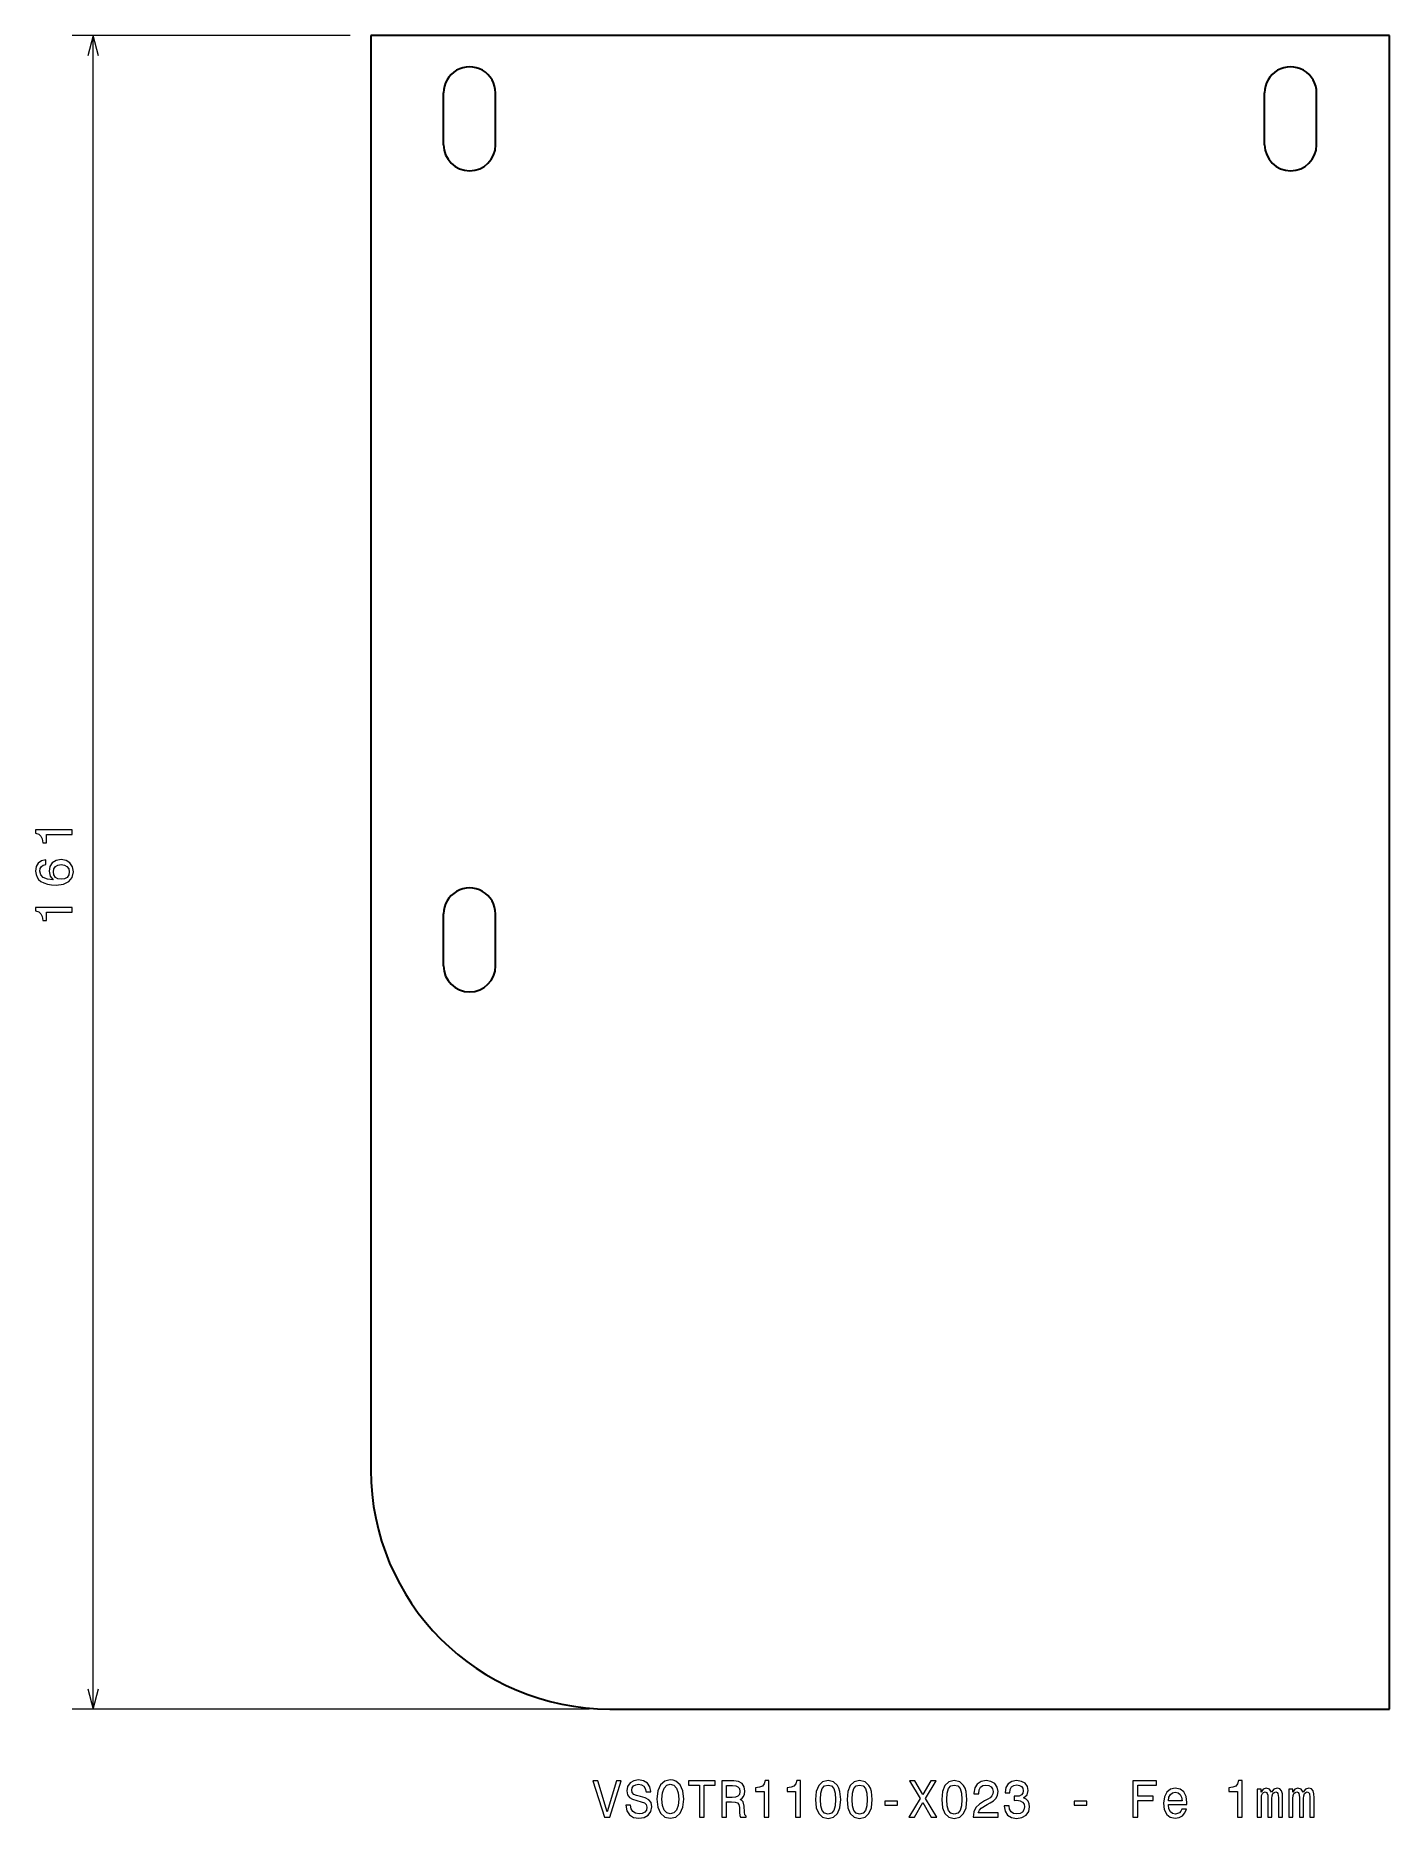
# Model space of a CAD drawing. Extents: x 67 to 198, y 14 to 186.
import ezdxf

# ---------------------------------------------------------------- set-up
doc = ezdxf.new("R2010")
doc.units = 0

msp = doc.modelspace()

# ---------------------------------------------------------------- linework, layer by layer
at = {"color": 7, "lineweight": 13}
for p, q in [((97.5, 185.5), (70.773888, 185.5)), ((72.773888, 24.499996), (72.773888, 185.5)), ((120.5, 24.499996), (70.773888, 24.499996))]:
    msp.add_line(p, q, dxfattribs=at)
at = {"color": 7, "lineweight": 35}
for p, q in [((197.5, 185.5), (99.5, 185.5)), ((99.5, 185.5), (99.5, 47.499996)), ((197.5, 24.499996), (197.5, 185.5)), ((122.5, 24.499996), (197.5, 24.499996))]:
    msp.add_line(p, q, dxfattribs=at)
at = {"color": 7, "lineweight": 35, "ltscale": 0.125}
for p, q in [((106.5, 175), (106.5, 180)), ((111.5, 175), (111.5, 180)), ((185.5, 175), (185.5, 180)), ((190.5, 175), (190.5, 180)), ((106.5, 96), (106.5, 101)), ((111.5, 96), (111.5, 101))]:
    msp.add_line(p, q, dxfattribs=at)
at = {"color": 7, "lineweight": 13}
for points in [[(73.291527, 183.568146), (72.773888, 185.5), (72.256248, 183.568146)], [(72.256248, 26.431849), (72.773888, 24.499996), (73.291527, 26.431849)]]:
    msp.add_lwpolyline(points, dxfattribs=at)
for points in [[(70.773888, 108.645233), (70.773888, 109.104172), (67.248672, 109.104172), (67.248672, 108.76123), (67.556305, 108.670456), (67.763077, 108.488907), (67.884117, 108.211517), (67.924461, 107.828232), (68.282532, 107.828232), (68.282532, 108.645233)], [(68.216972, 106.210373), (67.808472, 106.114548), (67.505875, 105.892639), (67.314232, 105.549713), (67.248672, 105.105896), (67.283974, 104.80835), (67.379791, 104.551147), (67.536133, 104.324203), (67.758041, 104.132553), (68.035416, 103.981262), (68.373314, 103.870316), (68.771729, 103.799713), (69.220573, 103.779541), (69.936714, 103.860229), (70.456161, 104.107346), (70.768845, 104.505753), (70.874756, 105.05043), (70.783974, 105.539627), (70.546944, 105.912827), (70.173744, 106.154892), (69.699677, 106.240631), (69.220573, 106.154892), (68.852417, 105.922913), (68.62043, 105.564835), (68.539734, 105.121033), (68.640602, 104.641922), (68.92807, 104.283859), (68.373314, 104.359512), (67.974899, 104.520889), (67.737869, 104.768005), (67.657173, 105.110947), (67.697517, 105.363113), (67.803429, 105.554749), (67.979942, 105.680832), (68.216972, 105.746399)], [(69.704727, 105.751434), (70.022446, 105.695953), (70.264526, 105.554749), (70.425903, 105.327805), (70.476334, 105.04538), (70.425903, 104.747833), (70.269562, 104.520889), (70.027489, 104.374634), (69.709763, 104.329239), (69.397087, 104.379684), (69.160057, 104.520889), (69.008759, 104.752884), (68.953285, 105.065552), (69.008759, 105.337891), (69.155014, 105.554749), (69.392044, 105.695953)], [(70.773888, 101.173187), (70.773888, 101.632126), (67.248672, 101.632126), (67.248672, 101.289185), (67.556305, 101.19841), (67.763077, 101.016861), (67.884117, 100.739471), (67.924461, 100.356186), (68.282532, 100.356186), (68.282532, 101.173187)], [(123.121559, 17.591825), (122.244041, 14.611278), (121.341301, 17.591825), (120.862198, 17.591825), (121.991882, 14.086782), (122.496201, 14.086782), (123.60067, 17.591825)], [(124.483231, 15.24168), (124.0243, 15.24168), (124.125168, 14.707098), (124.377327, 14.313726), (124.765656, 14.076695), (125.290146, 13.99096), (125.809601, 14.071651), (126.197929, 14.293554), (126.445045, 14.641537), (126.535828, 15.100471), (126.460175, 15.514015), (126.24836, 15.781306), (125.905426, 15.957819), (125.446487, 16.088943), (125.053116, 16.184765), (124.795914, 16.295715), (124.649658, 16.457098), (124.604271, 16.709259), (124.649658, 16.936205), (124.780785, 17.107676), (124.982513, 17.223669), (125.259888, 17.264015), (125.542313, 17.213583), (125.764214, 17.077415), (125.910469, 16.85047), (125.981071, 16.542833), (126.440002, 16.542833), (126.440002, 16.552919), (126.359314, 17.026983), (126.122284, 17.380009), (125.749084, 17.601912), (125.244759, 17.677559), (124.790871, 17.601912), (124.437843, 17.390095), (124.210899, 17.062286), (124.130211, 16.638655), (124.19577, 16.260412), (124.387413, 16.003208), (124.690002, 15.831738), (125.103546, 15.700614), (125.512054, 15.58462), (125.819687, 15.473669), (126.006287, 15.312285), (126.071854, 15.050038), (126.01133, 14.782747), (125.854988, 14.581017), (125.617958, 14.454937), (125.310326, 14.414591), (124.967384, 14.470067), (124.705132, 14.63145), (124.538712, 14.893698)], [(127.019974, 15.836782), (127.110756, 15.050038), (127.373001, 14.470067), (127.781502, 14.111998), (128.316086, 13.99096), (128.845627, 14.111998), (129.259171, 14.470067), (129.516373, 15.050038), (129.612198, 15.836782), (129.516373, 16.618483), (129.405426, 16.936205), (129.259171, 17.198452), (128.845627, 17.556522), (128.59346, 17.647301), (128.316086, 17.682602), (127.776459, 17.556522), (127.367958, 17.203497), (127.110756, 16.623526)], [(127.504128, 15.836782), (127.559601, 16.447012), (127.726028, 16.895859), (127.983231, 17.168194), (128.316086, 17.264015), (128.64389, 17.168194), (128.901108, 16.890816), (129.06752, 16.441969), (129.128052, 15.836782), (129.06752, 15.226551), (128.901108, 14.777703), (128.64389, 14.505369), (128.316086, 14.414591), (127.983231, 14.505369), (127.726028, 14.777703), (127.559601, 15.221508)], [(131.120117, 14.086782), (131.584091, 14.086782), (131.584091, 17.163151), (132.643173, 17.163151), (132.643173, 17.586781), (130.056, 17.586781), (130.056, 17.163151), (131.120117, 17.163151)], [(133.263489, 14.086782), (133.732513, 14.086782), (133.732513, 15.564447), (134.211624, 15.564447), (134.564651, 15.549317), (134.786545, 15.478712), (134.907593, 15.312285), (134.958023, 15.014735), (134.983231, 14.560844), (135.013489, 14.263294), (135.074005, 14.086782), (135.603546, 14.086782), (135.603546, 14.182603), (135.487549, 14.323813), (135.447205, 14.586061), (135.411911, 15.150903), (135.326172, 15.56949), (135.210175, 15.700614), (135.028625, 15.796435), (135.230347, 15.922516), (135.371567, 16.09903), (135.462341, 16.32093), (135.492599, 16.588223), (135.421997, 17.011854), (135.220261, 17.329576), (134.887405, 17.521219), (134.433517, 17.586781), (133.263489, 17.586781)], [(134.302399, 17.158108), (134.610031, 17.127848), (134.826889, 17.032026), (134.963058, 16.855515), (135.008453, 16.578136), (134.958023, 16.285629), (134.821854, 16.109116), (134.589859, 16.018337), (134.272141, 15.993122), (133.732513, 15.993122), (133.732513, 17.158108)], [(137.333374, 14.086782), (137.792313, 14.086782), (137.792313, 17.611998), (137.449371, 17.611998), (137.358597, 17.304361), (137.177032, 17.097588), (136.899658, 16.976551), (136.516373, 16.936205), (136.516373, 16.578136), (137.333374, 16.578136)], [(140.3694, 14.086782), (140.828339, 14.086782), (140.828339, 17.611998), (140.485397, 17.611998), (140.394623, 17.304361), (140.213058, 17.097588), (139.935684, 16.976551), (139.552399, 16.936205), (139.552399, 16.578136), (140.3694, 16.578136)], [(142.280792, 15.796435), (142.35643, 15.004649), (142.59346, 14.439808), (142.97171, 14.096868), (143.496201, 13.985917), (144.015656, 14.096868), (144.39389, 14.439808), (144.625885, 15.004649), (144.706573, 15.796435), (144.625885, 16.583179), (144.53006, 16.895859), (144.39389, 17.153065), (144.015656, 17.496004), (143.496201, 17.611998), (142.97171, 17.496004), (142.59346, 17.148022), (142.35643, 16.583179)], [(142.764938, 15.796435), (142.805283, 16.406666), (142.931366, 16.845427), (143.15831, 17.102631), (143.496201, 17.193409), (143.829056, 17.102631), (144.056, 16.845427), (144.182083, 16.406666), (144.222427, 15.796435), (144.182083, 15.181162), (144.056, 14.742401), (143.829056, 14.485196), (143.496201, 14.399462), (143.15831, 14.485196), (142.931366, 14.742401), (142.805283, 15.181162)], [(145.316803, 15.796435), (145.392456, 15.004649), (145.629486, 14.439808), (146.007721, 14.096868), (146.532227, 13.985917), (147.051682, 14.096868), (147.429916, 14.439808), (147.661911, 15.004649), (147.742599, 15.796435), (147.661911, 16.583179), (147.566086, 16.895859), (147.429916, 17.153065), (147.051682, 17.496004), (146.532227, 17.611998), (146.007721, 17.496004), (145.629486, 17.148022), (145.392456, 16.583179)], [(145.800964, 15.796435), (145.841309, 16.406666), (145.967377, 16.845427), (146.194336, 17.102631), (146.532227, 17.193409), (146.865082, 17.102631), (147.092026, 16.845427), (147.218109, 16.406666), (147.258453, 15.796435), (147.218109, 15.181162), (147.092026, 14.742401), (146.865082, 14.485196), (146.532227, 14.399462), (146.194336, 14.485196), (145.967377, 14.742401), (145.841309, 15.181162)], [(151.267822, 14.086782), (151.797348, 14.086782), (152.599228, 15.503928), (153.416229, 14.086782), (153.950806, 14.086782), (152.85643, 15.887214), (153.89534, 17.591825), (153.385971, 17.591825), (152.614349, 16.295715), (151.85788, 17.591825), (151.328339, 17.591825), (152.362198, 15.882171)], [(154.424866, 15.796435), (154.500519, 15.004649), (154.737549, 14.439808), (155.115799, 14.096868), (155.640289, 13.985917), (156.159744, 14.096868), (156.537994, 14.439808), (156.769974, 15.004649), (156.850662, 15.796435), (156.769974, 16.583179), (156.674149, 16.895859), (156.537994, 17.153065), (156.159744, 17.496004), (155.640289, 17.611998), (155.115799, 17.496004), (154.737549, 17.148022), (154.500519, 16.583179)], [(154.909027, 15.796435), (154.949371, 16.406666), (155.075455, 16.845427), (155.302399, 17.102631), (155.640289, 17.193409), (155.973145, 17.102631), (156.200089, 16.845427), (156.326172, 16.406666), (156.366516, 15.796435), (156.326172, 15.181162), (156.200089, 14.742401), (155.973145, 14.485196), (155.640289, 14.399462), (155.302399, 14.485196), (155.075455, 14.742401), (154.949371, 15.181162)], [(157.44577, 14.086782), (159.851379, 14.086782), (159.851379, 14.520499), (157.950089, 14.520499), (158.056, 14.757531), (158.237549, 14.954217), (158.797348, 15.312285), (159.09491, 15.463583), (159.42775, 15.680442), (159.664795, 15.932603), (159.800949, 16.230154), (159.851379, 16.56805), (159.765656, 16.99168), (159.528625, 17.324533), (159.165512, 17.53635), (158.696487, 17.611998), (158.212341, 17.526262), (157.844177, 17.28923), (157.607147, 16.91099), (157.526459, 16.411709), (157.526459, 16.341105), (157.985397, 16.341105), (157.985397, 16.381451), (158.030777, 16.72439), (158.166946, 16.976551), (158.383804, 17.137934), (158.671265, 17.193409), (158.963776, 17.142977), (159.180634, 17.016897), (159.321838, 16.820211), (159.372284, 16.573093), (159.336975, 16.341105), (159.24115, 16.144419), (159.079773, 15.972949), (158.857864, 15.821651), (158.560318, 15.660269), (158.066086, 15.347589), (157.718109, 15.014735), (157.511322, 14.611278), (157.44577, 14.101912)], [(160.441437, 15.186205), (160.441437, 15.150903), (160.522125, 14.666753), (160.759171, 14.30364), (161.13237, 14.071651), (161.626602, 13.985917), (162.151093, 14.071651), (162.544464, 14.293554), (162.796631, 14.64658), (162.887405, 15.100471), (162.847061, 15.398021), (162.736115, 15.640096), (162.55455, 15.826695), (162.312485, 15.962862), (162.640289, 16.235197), (162.756287, 16.668915), (162.680634, 17.062286), (162.463776, 17.359837), (162.110748, 17.546436), (161.626602, 17.611998), (161.172714, 17.531305), (160.824722, 17.309404), (160.597778, 16.956379), (160.522125, 16.487358), (160.522125, 16.452055), (160.970978, 16.452055), (161.011322, 16.774822), (161.142456, 17.006811), (161.354263, 17.148022), (161.651825, 17.198452), (161.914063, 17.158108), (162.105713, 17.0522), (162.22171, 16.88073), (162.26709, 16.648741), (162.22171, 16.401623), (162.100662, 16.235197), (161.888855, 16.134333), (161.601379, 16.104073), (161.404694, 16.109116), (161.404694, 15.710701), (161.651825, 15.720787), (161.969543, 15.675398), (162.206573, 15.55436), (162.347778, 15.357675), (162.398224, 15.100471), (162.342743, 14.807963), (162.196487, 14.591105), (161.964493, 14.454937), (161.65686, 14.409548), (161.339142, 14.45998), (161.107147, 14.611278), (160.960892, 14.853353), (160.905426, 15.186205)], [(172.822571, 14.086782), (173.29158, 14.086782), (173.29158, 15.695571), (174.764206, 15.695571), (174.764206, 16.114159), (173.29158, 16.114159), (173.29158, 17.163151), (175.102097, 17.163151), (175.102097, 17.586781), (172.822571, 17.586781)], [(182.873718, 14.086782), (183.332642, 14.086782), (183.332642, 17.611998), (182.989716, 17.611998), (182.898926, 17.304361), (182.717377, 17.097588), (182.440002, 16.976551), (182.056702, 16.936205), (182.056702, 16.578136), (182.873718, 16.578136)], [(148.958023, 15.24168), (150.178482, 15.24168), (150.178482, 15.640096), (148.958023, 15.640096)], [(167.174149, 15.24168), (168.394608, 15.24168), (168.394608, 15.640096), (167.174149, 15.640096)], [(176.236832, 15.312285), (178.012039, 15.312285), (178.01709, 15.519058), (177.936401, 16.09903), (177.714493, 16.532747), (177.361465, 16.794994), (176.892456, 16.890816), (176.433517, 16.789951), (176.08049, 16.50753), (175.853546, 16.048597), (175.772858, 15.44341), (175.848495, 14.823092), (176.075439, 14.369203), (176.423431, 14.086782), (176.877319, 13.99096), (177.270691, 14.056522), (177.59346, 14.227992), (177.83049, 14.500326), (177.96666, 14.863439), (177.527893, 14.863439), (177.437119, 14.66171), (177.306, 14.510412), (176.9328, 14.389375), (176.645325, 14.444851), (176.428467, 14.621364), (176.287262, 14.908828), (176.236832, 15.297156)], [(176.236832, 15.685485), (176.292297, 16.033468), (176.428467, 16.290672), (176.635239, 16.447012), (176.907578, 16.502487), (177.174866, 16.447012), (177.381638, 16.290672), (177.507721, 16.033468), (177.553101, 15.685485)], [(184.78006, 14.086782), (185.188553, 14.086782), (185.188553, 15.897301), (185.213776, 16.169634), (185.289429, 16.36632), (185.405411, 16.482315), (185.556702, 16.527704), (185.67775, 16.487358), (185.758438, 16.386494), (185.798782, 16.215023), (185.813904, 15.988078), (185.813904, 14.086782), (186.197205, 14.086782), (186.197205, 15.897301), (186.222412, 16.164591), (186.298065, 16.361277), (186.419098, 16.482315), (186.570404, 16.527704), (186.691437, 16.487358), (186.772125, 16.386494), (186.822571, 15.988078), (186.822571, 14.086782), (187.231064, 14.086782), (187.231064, 15.957819), (187.205841, 16.346148), (187.125153, 16.643698), (186.963776, 16.825254), (186.701523, 16.890816), (186.39389, 16.789951), (186.15686, 16.497444), (185.970245, 16.784908), (185.657578, 16.890816), (185.370117, 16.789951), (185.173431, 16.50753), (185.173431, 16.794994), (184.78006, 16.794994)], [(187.816071, 14.086782), (188.224579, 14.086782), (188.224579, 15.897301), (188.249786, 16.169634), (188.325439, 16.36632), (188.441437, 16.482315), (188.592743, 16.527704), (188.713776, 16.487358), (188.794464, 16.386494), (188.834808, 16.215023), (188.849945, 15.988078), (188.849945, 14.086782), (189.233215, 14.086782), (189.233215, 15.897301), (189.258438, 16.164591), (189.334076, 16.361277), (189.455124, 16.482315), (189.606415, 16.527704), (189.727448, 16.487358), (189.808151, 16.386494), (189.858582, 15.988078), (189.858582, 14.086782), (190.26709, 14.086782), (190.26709, 15.957819), (190.241867, 16.346148), (190.161179, 16.643698), (189.999786, 16.825254), (189.737549, 16.890816), (189.429901, 16.789951), (189.192871, 16.497444), (189.006287, 16.784908), (188.693604, 16.890816), (188.406128, 16.789951), (188.209442, 16.50753), (188.209442, 16.794994), (187.816071, 16.794994)]]:
    msp.add_lwpolyline(points, close=True, dxfattribs=at)
at = {"color": 7, "lineweight": 35}
for centre, radius, start, end in [((109, 180), 2.5, 0, 180.000005), ((188, 180), 2.5, 0, 180.000005), ((109, 175), 2.5, 180.000005, 360), ((188, 175), 2.5, 180.000005, 360), ((109, 101), 2.5, 0, 180.000005), ((109, 96), 2.5, 180.000005, 360), ((122.5, 47.499996), 23, 180.000005, 269.999997)]:
    msp.add_arc(centre, radius, start, end, dxfattribs=at)

doc.saveas('drawing.dxf')
